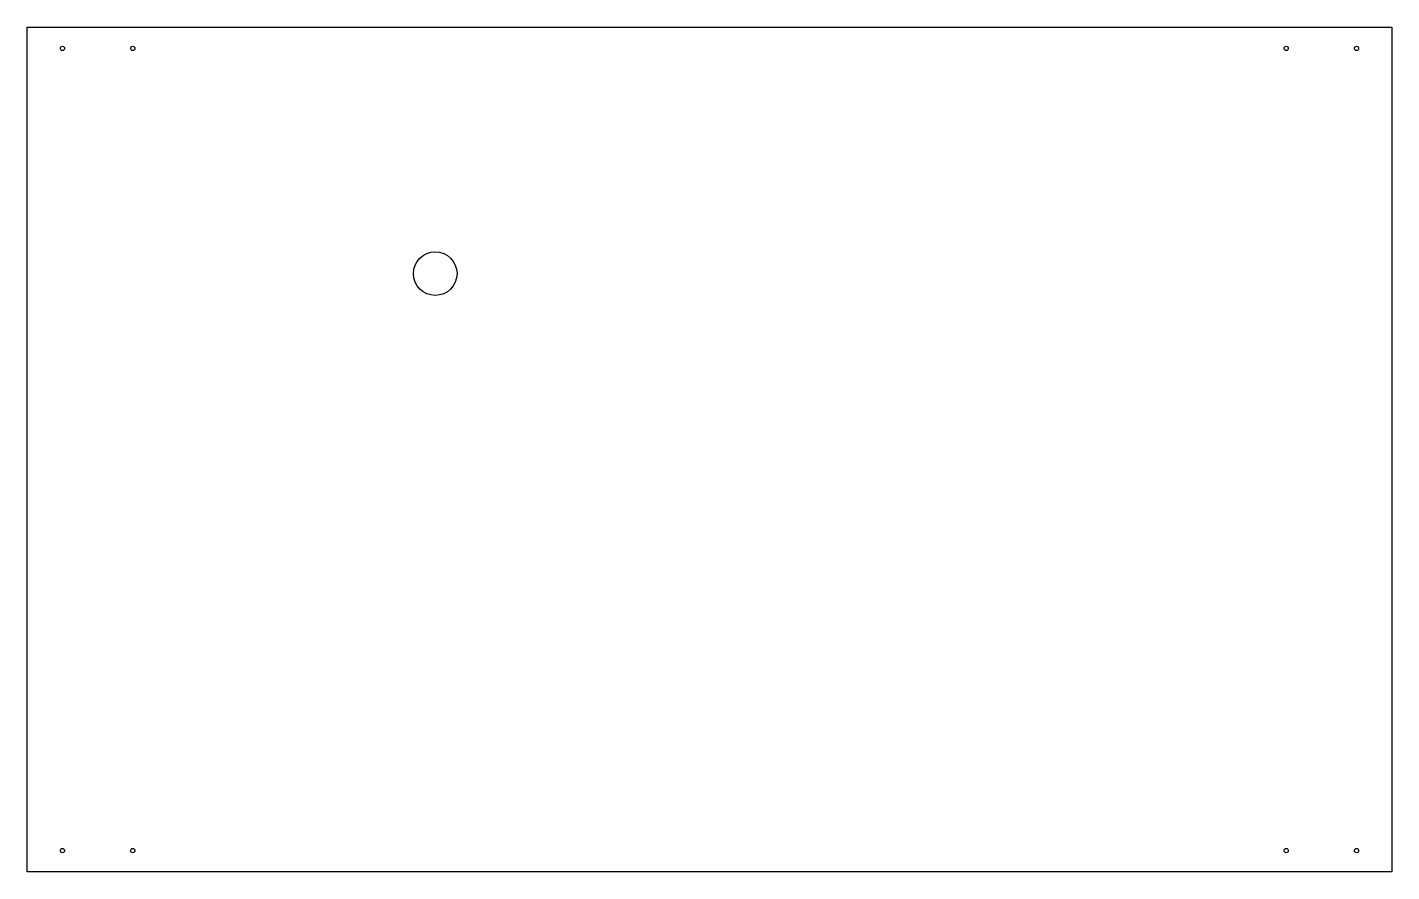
# Model space of a CAD drawing. Header units: millimetres. Extents: x 1875 to 2845, y 1294 to 1894.
import ezdxf

# ---------------------------------------------------------------- set-up
doc = ezdxf.new("R2010")
doc.units = ezdxf.units.MM

msp = doc.modelspace()

# ---------------------------------------------------------------- linework, layer by layer
msp.add_lwpolyline([(1875.02, 1894.15), (2845.02, 1894.15), (2845.02, 1294.15), (1875.02, 1294.15)], close=True)
for centre, radius in [((1900.02, 1879.15), 1.5), ((1950.02, 1879.15), 1.5), ((2770.02, 1879.15), 1.5), ((2820.02, 1879.15), 1.5), ((2165.02, 1719.15), 15.5), ((1900.02, 1309.15), 1.5), ((1950.02, 1309.15), 1.5), ((2770.02, 1309.15), 1.5), ((2820.02, 1309.15), 1.5)]:
    msp.add_circle(centre, radius)

doc.saveas('drawing.dxf')
